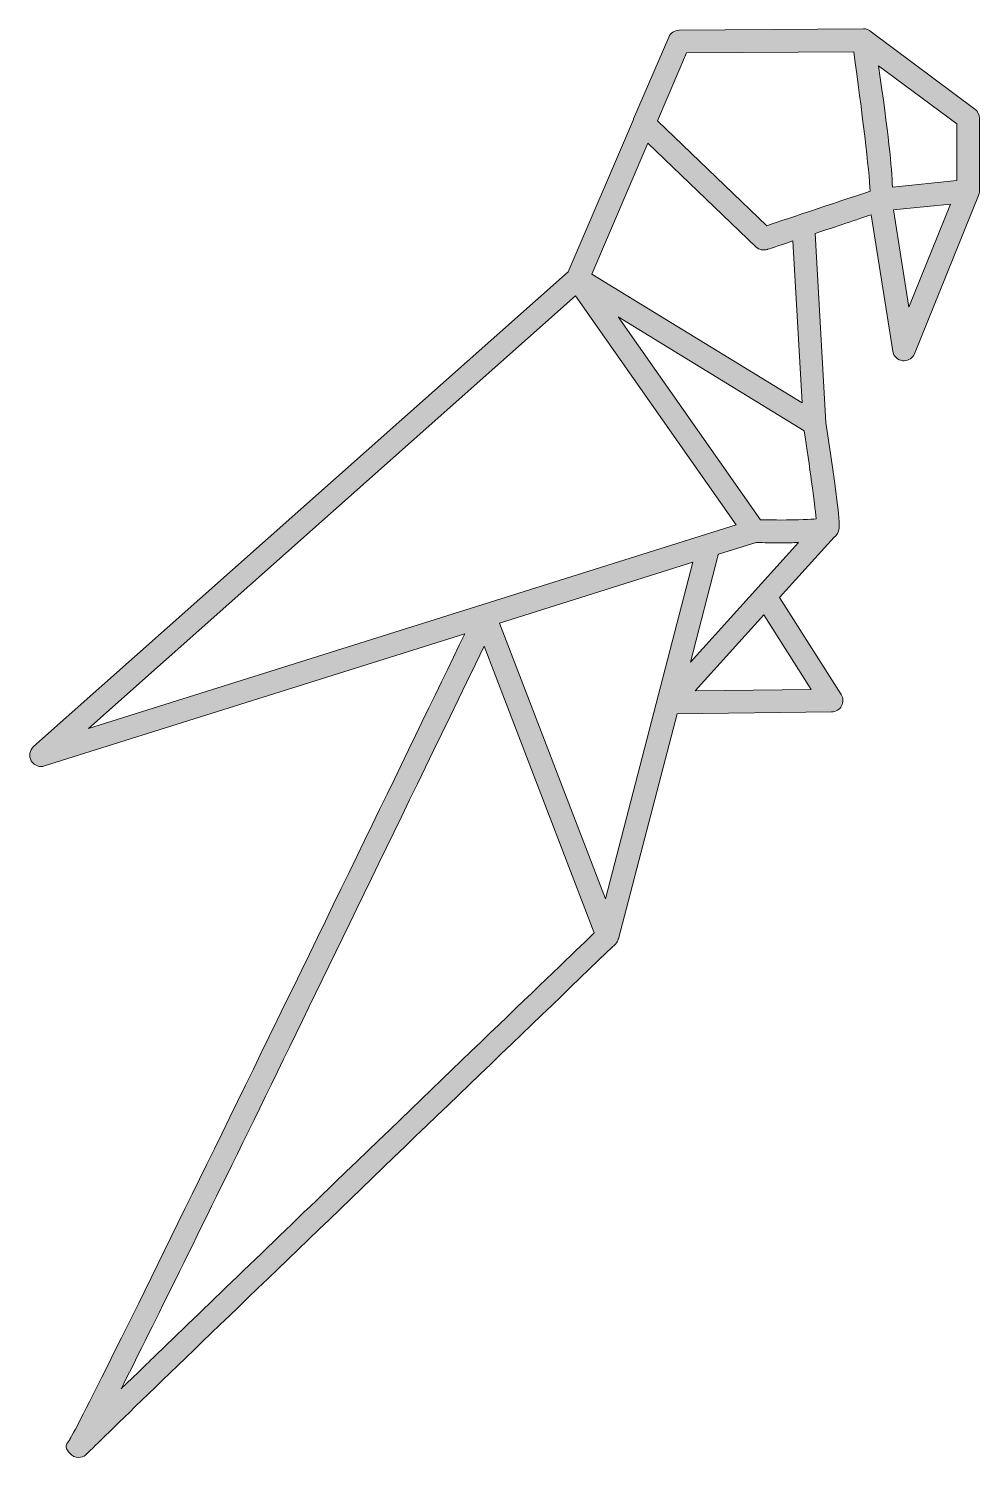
# Model space of a CAD drawing. Header units: inches. Extents: x 11.2 to 70.5, y 26.8 to 115.8.
import ezdxf

# ---------------------------------------------------------------- set-up
doc = ezdxf.new("R2010")
doc.units = ezdxf.units.IN
doc.header["$MEASUREMENT"] = 0
doc.layers.add('Layer 1', color=7, linetype='Continuous')

msp = doc.modelspace()

# ---------------------------------------------------------------- hatches: boundary and pattern name
at = {"layer": 'Layer 1', "true_color": 0xffffff}
h = msp.add_hatch(color=7, dxfattribs=at)
h.dxf.hatch_style = 2
edge = h.paths.add_edge_path()
edge.add_spline(control_points=[(70.166, 110.807), (70.166, 110.807), (63.702, 115.621), (63.702, 115.621), (63.57, 115.75), (63.399, 115.828), (63.22, 115.803), (63.22, 115.803), (51.72, 115.724), (51.72, 115.724), (51.439, 115.722), (51.185, 115.553), (51.074, 115.294), (51.074, 115.294), (48.891, 110.198), (48.891, 110.198), (48.886, 110.188), (48.882, 110.178), (48.877, 110.169), (48.877, 110.169), (44.798, 100.654), (44.798, 100.654), (44.798, 100.654), (11.47, 71.066), (11.47, 71.066), (11.22, 70.843), (11.159, 70.477), (11.324, 70.187), (11.452, 69.959), (11.69, 69.827), (11.94, 69.827), (12.01, 69.827), (12.083, 69.838), (12.152, 69.86), (12.152, 69.86), (38.357, 78.088), (38.357, 78.088), (31.229, 63.365), (14.627, 29.192), (13.736, 27.91), (13.736, 27.91), (13.752, 27.897), (13.752, 27.897), (13.363, 27.431), (13.471, 27.308), (13.747, 26.994), (13.886, 26.837), (14.082, 26.756), (14.279, 26.756), (14.437, 26.756), (14.597, 26.808), (14.728, 26.913), (14.744, 26.925), (14.769, 26.956), (14.802, 27.006), (14.802, 27.006), (14.812, 26.996), (14.812, 26.996), (15.396, 27.627), (36.617, 48.049), (47.755, 58.76), (47.84, 58.841), (47.893, 58.946), (47.928, 59.056), (47.933, 59.07), (47.946, 59.078), (47.949, 59.092), (47.949, 59.092), (51.594, 73.119), (51.594, 73.119), (51.594, 73.119), (61.238, 73.23), (61.238, 73.23), (61.495, 73.233), (61.73, 73.376), (61.853, 73.601), (61.975, 73.827), (61.966, 74.101), (61.829, 74.319), (61.829, 74.319), (57.994, 80.368), (57.994, 80.368), (57.994, 80.368), (61.389, 84.115), (61.389, 84.115), (61.537, 84.216), (61.609, 84.343), (61.662, 84.498), (61.663, 84.502), (61.665, 84.505), (61.666, 84.509), (61.667, 84.511), (61.667, 84.512), (61.668, 84.514), (61.729, 84.693), (61.839, 85.029), (60.88, 91.268), (60.88, 91.268), (60.206, 103.052), (60.206, 103.052), (61.479, 103.477), (62.863, 103.938), (63.711, 104.22), (63.711, 104.22), (65.049, 95.718), (65.049, 95.718), (65.099, 95.404), (65.352, 95.16), (65.668, 95.124), (65.695, 95.121), (65.723, 95.119), (65.749, 95.119), (66.035, 95.119), (66.297, 95.293), (66.406, 95.562), (66.406, 95.562), (70.395, 105.432), (70.395, 105.432), (70.412, 105.471), (70.425, 105.512), (70.434, 105.555), (70.447, 105.612), (70.453, 105.668), (70.452, 105.725), (70.452, 105.725), (70.452, 110.238), (70.452, 110.238), (70.453, 110.462), (70.346, 110.673), (70.166, 110.807)], knot_values=[0, 0, 0, 0, 1, 1, 1, 2, 2, 2, 3, 3, 3, 4, 4, 4, 5, 5, 5, 6, 6, 6, 7, 7, 7, 8, 8, 8, 9, 9, 9, 10, 10, 10, 11, 11, 11, 12, 12, 12, 13, 13, 13, 14, 14, 14, 15, 15, 15, 16, 16, 16, 17, 17, 17, 18, 18, 18, 19, 19, 19, 20, 20, 20, 21, 21, 21, 22, 22, 22, 23, 23, 23, 24, 24, 24, 25, 25, 25, 26, 26, 26, 27, 27, 27, 28, 28, 28, 29, 29, 29, 30, 30, 30, 31, 31, 31, 32, 32, 32, 33, 33, 33, 34, 34, 34, 35, 35, 35, 36, 36, 36, 37, 37, 37, 38, 38, 38, 39, 39, 39, 40, 40, 40, 41, 41, 41, 42, 42, 42, 43, 43, 43, 43], degree=3, periodic=1)
edge = h.paths.add_edge_path()
edge.add_spline(control_points=[(52.194, 114.31), (52.194, 114.31), (62.611, 114.381), (62.611, 114.381), (63.125, 110.741), (63.594, 106.895), (63.631, 105.687), (62.321, 105.25), (58.454, 103.962), (57.189, 103.541), (57.189, 103.541), (50.381, 110.077), (50.381, 110.077), (50.381, 110.077), (52.194, 114.31), (52.194, 114.31)], knot_values=[0, 0, 0, 0, 1, 1, 1, 2, 2, 2, 3, 3, 3, 4, 4, 4, 5, 5, 5, 5], degree=3, periodic=1)
edge = h.paths.add_edge_path()
edge.add_spline(control_points=[(59.525, 90.759), (59.858, 88.573), (60.18, 86.247), (60.273, 85.268), (59.917, 85.232), (59.241, 85.193), (57.984, 85.193), (57.505, 85.193), (57.078, 85.199), (56.794, 85.204), (56.794, 85.204), (47.923, 97.85), (47.923, 97.85), (47.923, 97.85), (59.525, 90.759), (59.525, 90.759)], knot_values=[0, 0, 0, 0, 1, 1, 1, 2, 2, 2, 3, 3, 3, 4, 4, 4, 5, 5, 5, 5], degree=3, periodic=1)
h.paths.add_polyline_path([(45.263, 99.171), (55.284, 84.888), (14.888, 72.204)])
h.paths.add_polyline_path([(47.134, 61.585), (40.524, 78.769), (52.584, 82.555)])
edge = h.paths.add_edge_path()
edge.add_spline(control_points=[(18.923, 32.963), (18.197, 32.263), (17.529, 31.617), (16.932, 31.039), (20.416, 37.927), (27.996, 53.428), (39.562, 77.323), (39.562, 77.323), (46.435, 59.455), (46.435, 59.455), (44.834, 57.917), (37.555, 50.916), (30.264, 43.895), (26.138, 39.922), (22.013, 35.948), (18.923, 32.963)], knot_values=[0, 0, 0, 0, 1, 1, 1, 2, 2, 2, 3, 3, 3, 4, 4, 4, 5, 5, 5, 5], degree=3, periodic=1)
h.paths.add_polyline_path([(59.952, 74.634), (52.726, 74.551), (57.007, 79.278)])
edge = h.paths.add_edge_path()
edge.add_spline(control_points=[(52.432, 76.337), (52.432, 76.337), (54.171, 83.032), (54.171, 83.032), (54.173, 83.039), (54.171, 83.047), (54.172, 83.053), (54.172, 83.053), (56.52, 83.79), (56.52, 83.79), (56.758, 83.784), (57.327, 83.773), (57.984, 83.773), (58.441, 83.773), (58.833, 83.778), (59.18, 83.786), (59.18, 83.786), (52.432, 76.337), (52.432, 76.337)], knot_values=[0, 0, 0, 0, 1, 1, 1, 2, 2, 2, 3, 3, 3, 4, 4, 4, 5, 5, 5, 6, 6, 6, 6], degree=3, periodic=1)
edge = h.paths.add_edge_path()
edge.add_spline(control_points=[(59.391, 92.501), (59.391, 92.501), (46.28, 100.513), (46.28, 100.513), (46.28, 100.513), (49.784, 108.684), (49.784, 108.684), (49.784, 108.684), (56.515, 102.222), (56.515, 102.222), (56.706, 102.038), (56.982, 101.978), (57.23, 102.061), (57.23, 102.061), (57.892, 102.282), (58.815, 102.589), (58.815, 102.589), (59.391, 92.501), (59.391, 92.501)], knot_values=[0, 0, 0, 0, 1, 1, 1, 2, 2, 2, 3, 3, 3, 4, 4, 4, 5, 5, 5, 6, 6, 6, 6], degree=3, periodic=1)
h.paths.add_polyline_path([(66.051, 98.467), (65.098, 104.528), (68.647, 104.887)])
edge = h.paths.add_edge_path()
edge.add_spline(control_points=[(69.035, 106.351), (69.035, 106.351), (65.028, 105.946), (65.028, 105.946), (65.001, 107.122), (64.754, 109.321), (64.166, 113.51), (64.166, 113.51), (69.035, 109.883), (69.035, 109.883), (69.035, 109.883), (69.035, 106.351), (69.035, 106.351)], knot_values=[0, 0, 0, 0, 1, 1, 1, 2, 2, 2, 3, 3, 3, 4, 4, 4, 4], degree=3, periodic=1)

# ---------------------------------------------------------------- linework, layer by layer
at = {"layer": 'Layer 1', "lineweight": 0}
for points in [[(66.051, 98.467), (65.098, 104.528), (68.647, 104.887), (66.051, 98.467)], [(45.263, 99.171), (55.284, 84.888), (14.888, 72.204), (45.263, 99.171)], [(47.134, 61.585), (40.524, 78.769), (52.584, 82.555), (47.134, 61.585)], [(59.952, 74.634), (52.726, 74.551), (57.007, 79.278), (59.952, 74.634)]]:
    msp.add_lwpolyline(points, dxfattribs=at)
for points, knots in [([(70.166, 110.807), (70.166, 110.807), (63.702, 115.621), (63.702, 115.621), (63.57, 115.75), (63.399, 115.828), (63.22, 115.803), (63.22, 115.803), (51.72, 115.724), (51.72, 115.724), (51.439, 115.722), (51.185, 115.553), (51.074, 115.294), (51.074, 115.294), (48.891, 110.198), (48.891, 110.198), (48.886, 110.188), (48.882, 110.178), (48.877, 110.169), (48.877, 110.169), (44.798, 100.654), (44.798, 100.654), (44.798, 100.654), (11.47, 71.066), (11.47, 71.066), (11.22, 70.843), (11.159, 70.477), (11.324, 70.187), (11.452, 69.959), (11.69, 69.827), (11.94, 69.827), (12.01, 69.827), (12.083, 69.838), (12.152, 69.86), (12.152, 69.86), (38.357, 78.088), (38.357, 78.088), (31.229, 63.365), (14.627, 29.192), (13.736, 27.91), (13.736, 27.91), (13.752, 27.897), (13.752, 27.897), (13.363, 27.431), (13.471, 27.308), (13.747, 26.994), (13.886, 26.837), (14.082, 26.756), (14.279, 26.756), (14.437, 26.756), (14.597, 26.808), (14.728, 26.913), (14.744, 26.925), (14.769, 26.956), (14.802, 27.006), (14.802, 27.006), (14.812, 26.996), (14.812, 26.996), (15.396, 27.627), (36.617, 48.049), (47.755, 58.76), (47.84, 58.841), (47.893, 58.946), (47.928, 59.056), (47.933, 59.07), (47.946, 59.078), (47.949, 59.092), (47.949, 59.092), (51.594, 73.119), (51.594, 73.119), (51.594, 73.119), (61.238, 73.23), (61.238, 73.23), (61.495, 73.233), (61.73, 73.376), (61.853, 73.601), (61.975, 73.827), (61.966, 74.101), (61.829, 74.319), (61.829, 74.319), (57.994, 80.368), (57.994, 80.368), (57.994, 80.368), (61.389, 84.115), (61.389, 84.115), (61.537, 84.216), (61.609, 84.343), (61.662, 84.498), (61.663, 84.502), (61.665, 84.505), (61.666, 84.509), (61.667, 84.511), (61.667, 84.512), (61.668, 84.514), (61.729, 84.693), (61.839, 85.029), (60.88, 91.268), (60.88, 91.268), (60.206, 103.052), (60.206, 103.052), (61.479, 103.477), (62.863, 103.938), (63.711, 104.22), (63.711, 104.22), (65.049, 95.718), (65.049, 95.718), (65.099, 95.404), (65.352, 95.16), (65.668, 95.124), (65.695, 95.121), (65.723, 95.119), (65.749, 95.119), (66.035, 95.119), (66.297, 95.293), (66.406, 95.562), (66.406, 95.562), (70.395, 105.432), (70.395, 105.432), (70.412, 105.471), (70.425, 105.512), (70.434, 105.555), (70.447, 105.612), (70.453, 105.668), (70.452, 105.725), (70.452, 105.725), (70.452, 110.238), (70.452, 110.238), (70.453, 110.462), (70.346, 110.673), (70.166, 110.807)], [0, 0, 0, 0, 1, 1, 1, 2, 2, 2, 3, 3, 3, 4, 4, 4, 5, 5, 5, 6, 6, 6, 7, 7, 7, 8, 8, 8, 9, 9, 9, 10, 10, 10, 11, 11, 11, 12, 12, 12, 13, 13, 13, 14, 14, 14, 15, 15, 15, 16, 16, 16, 17, 17, 17, 18, 18, 18, 19, 19, 19, 20, 20, 20, 21, 21, 21, 22, 22, 22, 23, 23, 23, 24, 24, 24, 25, 25, 25, 26, 26, 26, 27, 27, 27, 28, 28, 28, 29, 29, 29, 30, 30, 30, 31, 31, 31, 32, 32, 32, 33, 33, 33, 34, 34, 34, 35, 35, 35, 36, 36, 36, 37, 37, 37, 38, 38, 38, 39, 39, 39, 40, 40, 40, 41, 41, 41, 42, 42, 42, 43, 43, 43, 43]), ([(52.194, 114.31), (52.194, 114.31), (62.611, 114.381), (62.611, 114.381), (63.125, 110.741), (63.594, 106.895), (63.631, 105.687), (62.321, 105.25), (58.454, 103.962), (57.189, 103.541), (57.189, 103.541), (50.381, 110.077), (50.381, 110.077), (50.381, 110.077), (52.194, 114.31), (52.194, 114.31)], [0, 0, 0, 0, 1, 1, 1, 2, 2, 2, 3, 3, 3, 4, 4, 4, 5, 5, 5, 5]), ([(69.035, 106.351), (69.035, 106.351), (65.028, 105.946), (65.028, 105.946), (65.001, 107.122), (64.754, 109.321), (64.166, 113.51), (64.166, 113.51), (69.035, 109.883), (69.035, 109.883), (69.035, 109.883), (69.035, 106.351), (69.035, 106.351)], [0, 0, 0, 0, 1, 1, 1, 2, 2, 2, 3, 3, 3, 4, 4, 4, 4]), ([(59.391, 92.501), (59.391, 92.501), (46.28, 100.513), (46.28, 100.513), (46.28, 100.513), (49.784, 108.684), (49.784, 108.684), (49.784, 108.684), (56.515, 102.222), (56.515, 102.222), (56.706, 102.038), (56.982, 101.978), (57.23, 102.061), (57.23, 102.061), (57.892, 102.282), (58.815, 102.589), (58.815, 102.589), (59.391, 92.501), (59.391, 92.501)], [0, 0, 0, 0, 1, 1, 1, 2, 2, 2, 3, 3, 3, 4, 4, 4, 5, 5, 5, 6, 6, 6, 6]), ([(59.525, 90.759), (59.858, 88.573), (60.18, 86.247), (60.273, 85.268), (59.917, 85.232), (59.241, 85.193), (57.984, 85.193), (57.505, 85.193), (57.078, 85.199), (56.794, 85.204), (56.794, 85.204), (47.923, 97.85), (47.923, 97.85), (47.923, 97.85), (59.525, 90.759), (59.525, 90.759)], [0, 0, 0, 0, 1, 1, 1, 2, 2, 2, 3, 3, 3, 4, 4, 4, 5, 5, 5, 5]), ([(52.432, 76.337), (52.432, 76.337), (54.171, 83.032), (54.171, 83.032), (54.173, 83.039), (54.171, 83.047), (54.172, 83.053), (54.172, 83.053), (56.52, 83.79), (56.52, 83.79), (56.758, 83.784), (57.327, 83.773), (57.984, 83.773), (58.441, 83.773), (58.833, 83.778), (59.18, 83.786), (59.18, 83.786), (52.432, 76.337), (52.432, 76.337)], [0, 0, 0, 0, 1, 1, 1, 2, 2, 2, 3, 3, 3, 4, 4, 4, 5, 5, 5, 6, 6, 6, 6]), ([(18.923, 32.963), (18.197, 32.263), (17.529, 31.617), (16.932, 31.039), (20.416, 37.927), (27.996, 53.428), (39.562, 77.323), (39.562, 77.323), (46.435, 59.455), (46.435, 59.455), (44.834, 57.917), (37.555, 50.916), (30.264, 43.895), (26.138, 39.922), (22.013, 35.948), (18.923, 32.963)], [0, 0, 0, 0, 1, 1, 1, 2, 2, 2, 3, 3, 3, 4, 4, 4, 5, 5, 5, 5])]:
    msp.add_open_spline(points, degree=3, knots=knots, dxfattribs=at)

doc.saveas('drawing.dxf')
